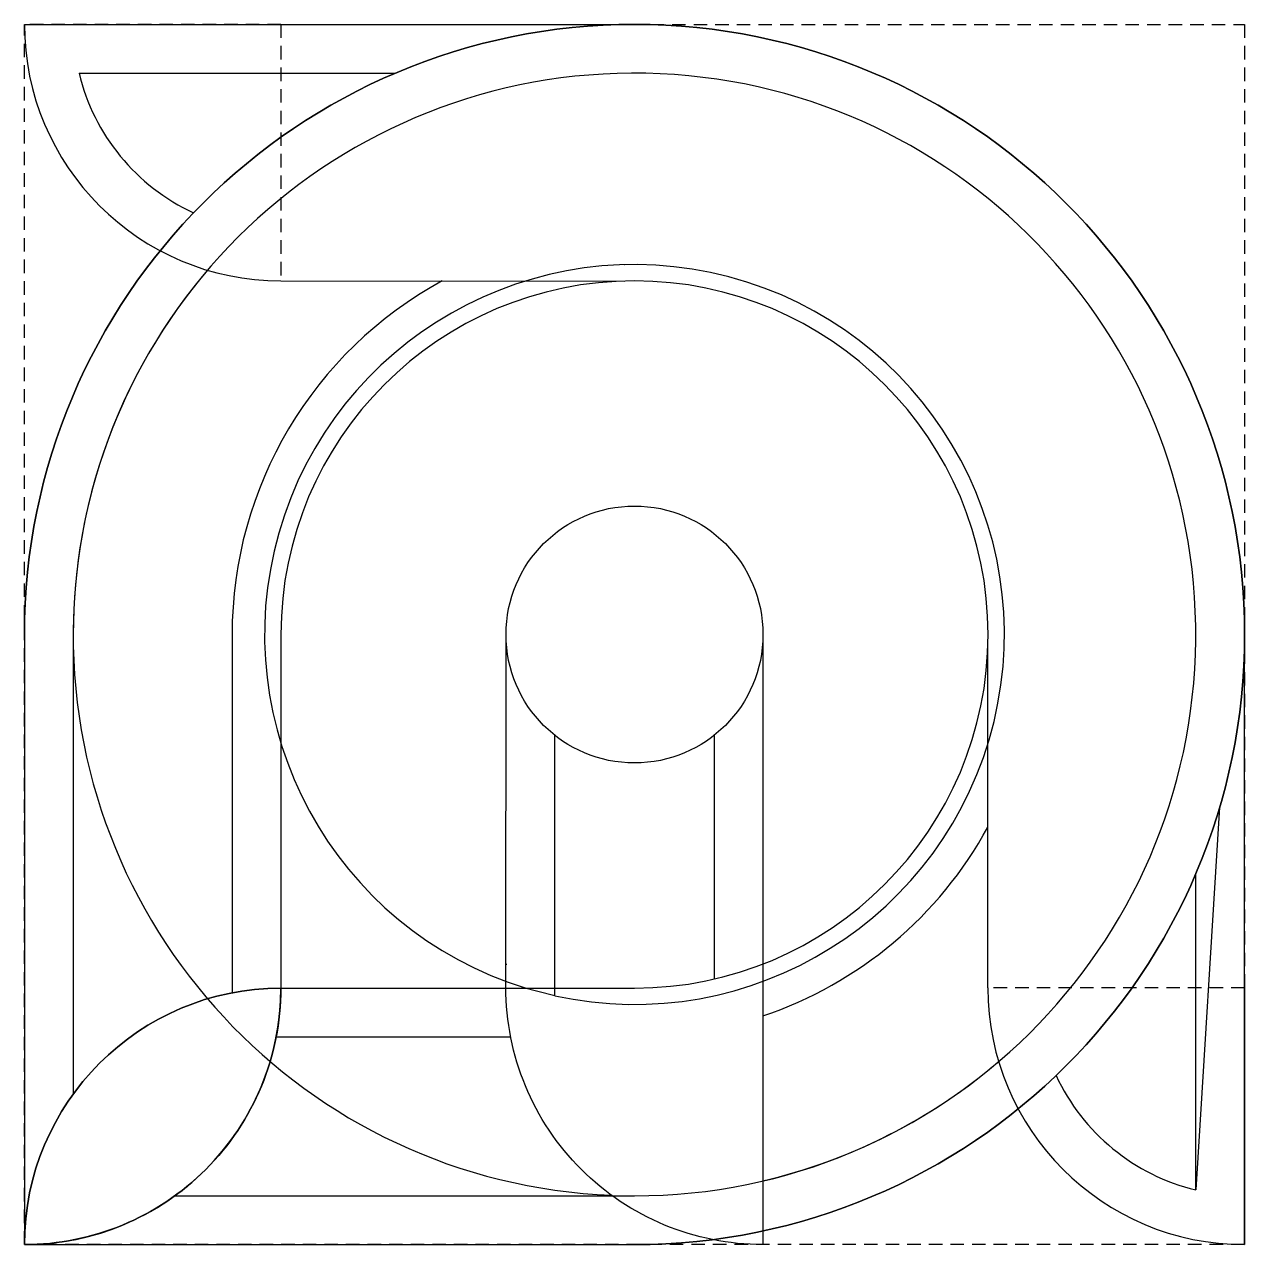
# Model space of a CAD drawing. Header units: millimetres. Extents: x -7.5 to 7.5, y -7.5 to 7.5.
import ezdxf

# ---------------------------------------------------------------- set-up
doc = ezdxf.new("R2010")
doc.units = ezdxf.units.MM
doc.linetypes.add('DASHED', pattern=[0.2067, 0.1654, -0.0413])

msp = doc.modelspace()

# ---------------------------------------------------------------- linework, layer by layer
at = {"color": 181, "linetype": 'DASHED', "lineweight": 25, "true_color": 0xa666ff}
for p, q in [((-7.500000000000009, -7.499999999999987), (-7.499999999999989, 7.499999999999996)), ((-7.499999999999989, 7.499999999999996), (7.499999999999993, 7.500000000000004)), ((-4.347138527120408, 7.500000000000007), (-7.499999999999989, 7.499999999999996)), ((-4.347138527120408, 7.500000000000007), (-4.347138527120409, 4.347138527120427)), ((7.499999999999993, 7.500000000000004), (7.499999999999991, -7.499999999999989)), ((7.499999999999993, -4.344283882692876), (4.344283882692882, -4.344283882692875)), ((7.499999999999993, -4.344283882692876), (7.499999999999991, -7.499999999999989)), ((7.499999999999991, -7.499999999999989), (-7.500000000000009, -7.499999999999987))]:
    msp.add_line(p, q, dxfattribs=at)
for p, q in [((-7.499999999999989, 7.499999999999996), (0, 7.500000000000007)), ((-6.828489308391166, 6.899999999999995), (-2.93938769133982, 6.899999999999991)), ((-6.828489308391166, 6.899999999999995), (-2.939387691339812, 6.899999999999995)), ((-4.34713852721216, 4.547138305382579), (-4.348282870579061, 4.547138748858193)), ((-0.119263471894853, 4.545500083316285), (-0.1220167097531944, 4.54550115029835)), ((-4.347138527120409, 4.347138527120427), (-0.1193409793272254, 4.345500098334791)), ((7.499999999999991, -7.499999999999989), (7.499999999999993, 0)), ((4.344283882692882, -4.344283882692875), (4.344283882692884, -0.1575148264432213)), ((4.544283882692883, -0.1610986602064607), (4.544283882692883, -0.1575148264432214)), ((-0.9812452850701789, -4.440002981457359), (-0.9800046784575717, -1.238744775646463)), ((0.9795245452319157, -1.23912447085768), (0.9795245452319157, -4.235344736767331)), ((7.193351480628422, -2.122662120107867), (6.900000000000012, -6.828571481233617)), ((6.900000000000012, -6.828571481233617), (6.900000000000012, -2.939387691339808)), ((-4.347138527120409, -4.34713852712037), (-1.333737384513242, -4.347138527120386)), ((-4.404755992305524, -4.947138527120378), (-1.522202884778036, -4.947138527120392))]:
    msp.add_line(p, q)
for points in [[(-7.500000000000009, -7.499999999999987), (-1.110223024625157e-15, -7.499999999999996, 2.414213562373095), (-7.499999999999996, 9.184850993605144e-16, -2.414213562373095), (1.377727649040771e-15, -7.499999999999996, 2.414213562373095), (-7.499999999999996, 9.184850993605144e-16, -2.414213562373095), (1.377727649040771e-15, -7.499999999999996, 2.414213562373095), (-7.499999999999996, 9.184850993605144e-16, -2.414213562373095), (1.377727649040771e-15, -7.499999999999996, 2.414213562373095), (-7.499999999999996, 9.184850993605144e-16, -2.414213562373095), (1.377727649040771e-15, -7.499999999999996, 2.414213562373095), (-7.499999999999996, 9.184850993605144e-16)], [(-7.500000000000008, -7.499999999999984, 0.4142135623730967), (-4.34713852712041, -4.347138527120372, -0.4142135623730967), (-7.500000000000005, -7.499999999999984, 0.4142135623730967), (-4.34713852712041, -4.347138527120372, 0.414213562373095), (-7.500000000000058, -7.499999999999987, -0.414213562373095), (-4.347138527120392, -4.347138527120322, 0.414213562373095)]]:
    msp.add_lwpolyline(points, format="xyb", close=True)
for points in [[(-5.649747647628706, -6.900000000000004), (0, -6.900000000000005, 98.12954807168161), (-0.2811732385502935, -6.894268750920802)], [(-5.248822012413389, 4.478824341499078, 0.1784609776866617), (-6.899999999999999, 8.450062914116737e-16), (-6.900000000000006, -5.649747647628694)], [(-2.362890450023528, 4.346369557194434, 0.2748330037925996), (-4.947138527120392, 6.058497362176541e-16), (-4.947138527120397, -4.40475599230551)], [(-1.333737384513242, -4.347138527120386), (-2.192690473634684e-14, -4.347138527120393, 2.414213562373095), (-4.347138527120393, 5.323709282688128e-16), (-4.347138527120409, -4.34713852712037)], [(1.579524545231931, -2.083708277937708e-15), (1.579524545231931, -7.499999999999987, -0.4143270739383458), (-1.581205817421973, -4.338044499429763), (-1.579524426621434, 0.0006121244593332298)], [(-0.9812452850701789, -4.440002981457359), (-1.381205832443462, -4.338122006860107, 0.0007613434413890751), (-1.381195597341093, -4.347138527120385)]]:
    msp.add_lwpolyline(points, format="xyb")
msp.add_circle((0, 0), 1.57952454523192)
for centre, radius, start, end in [((-4.347138527120408, 7.500000000000007), 3.152861472879604, 180, 270), ((-4.347138527120408, 7.500000000000007), 2.552861472879607, 193.5934135295591, 245.1416676598465), ((0, 0), 4.547138527120394, 257.5378853503722, 252.9435614968308), ((0, 0), 4.947138527120392, 288.6194142855472, 331.4188888256554), ((0, 0), 4.347138527120393, 248.6718381983216, 248.8521864126383), ((-7.500000000000007, -4.347138527120388), 3.152861472879597, 270, 0), ((7.499999999999993, -4.344283882692876), 3.155716117307117, 180, 270), ((0, 0), 6.899999999999999, 283.2332959037628, 310.4556690782376), ((7.499999999999993, -4.344283882692876), 2.55571611730713, 204.9290543126191, 256.4220607683133)]:
    msp.add_arc(centre, radius, start, end)

doc.saveas('drawing.dxf')
